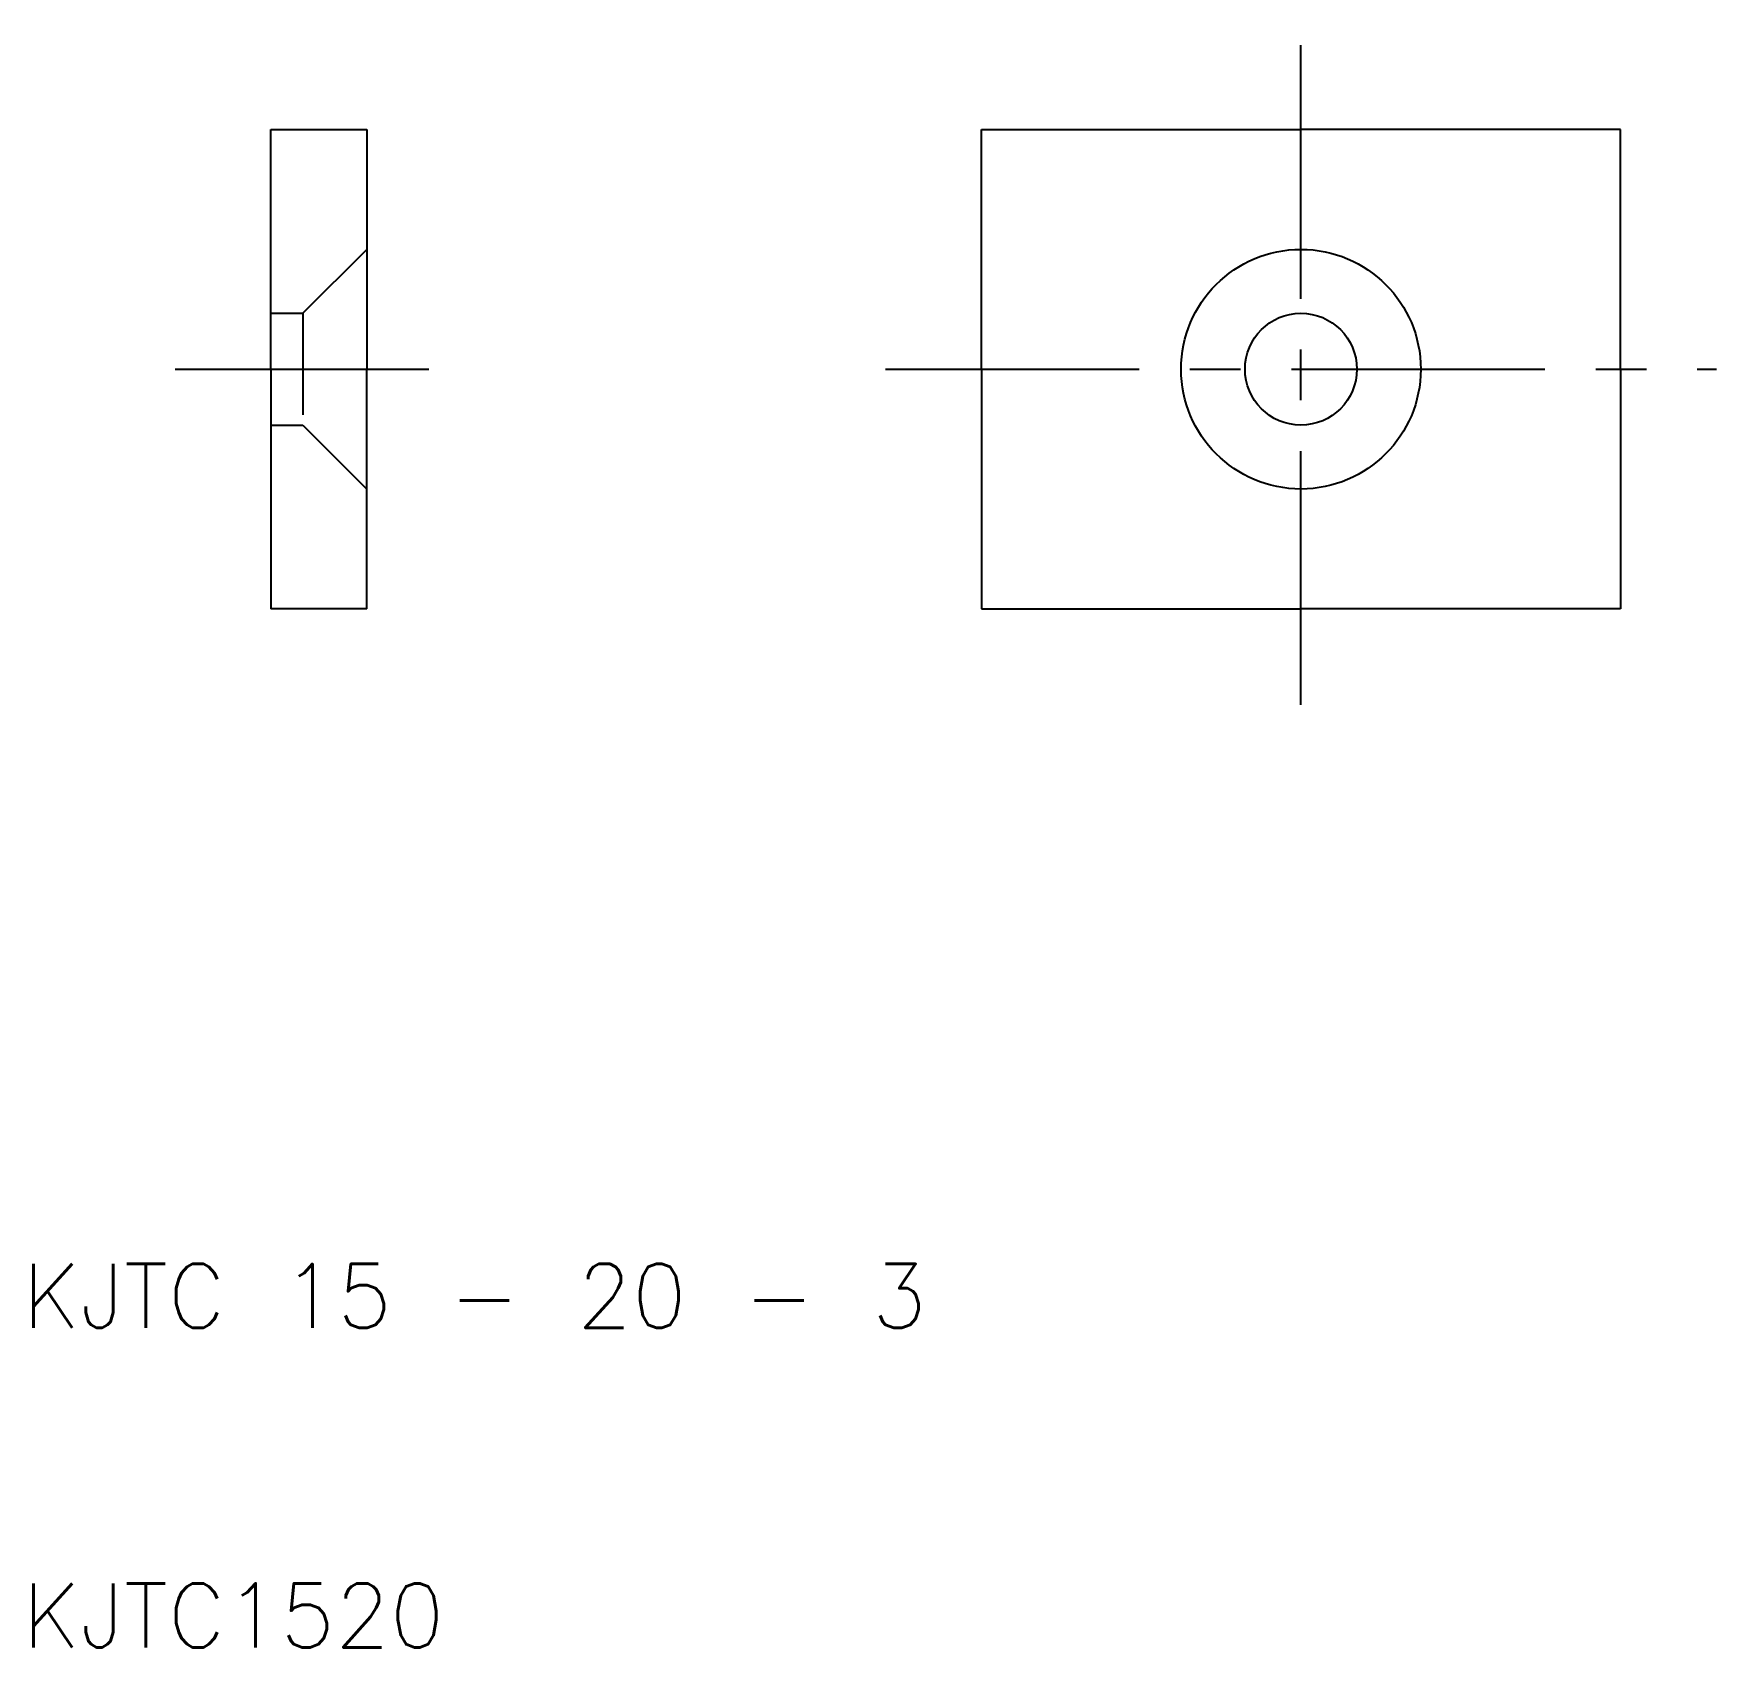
# Model space of a CAD drawing. Extents: x 10.3 to 63, y 10 to 60.5.
import ezdxf

# ---------------------------------------------------------------- set-up
doc = ezdxf.new("R2010")
doc.units = 0
doc.header["$LTSCALE"] = 0.25
doc.linetypes.add('CENTER', pattern=[50.8, 31.75, -6.35, 6.35, -6.35])
doc.linetypes.add('DASHED', pattern=[19.05, 12.7, -6.35])
doc.layers.get('0').update_dxf_attribs({"linetype": 'CONTINUOUS'})
doc.layers.add('CENTER', color=1, linetype='CENTER')
doc.styles.get("Standard").update_dxf_attribs({"font": 'txt.shx'})

msp = doc.modelspace()

# ---------------------------------------------------------------- linework, layer by layer
for p, q in [((17.769, 50), (17.769, 57.5)), ((17.769, 57.5), (20.769, 57.5)), ((20.769, 57.5), (20.769, 50)), ((40, 50), (40, 57.5)), ((40, 57.5), (50, 57.5)), ((60, 57.5), (50, 57.5)), ((60, 50), (60, 57.5)), ((17.769, 50), (17.769, 42.5)), ((20.769, 42.5), (20.769, 50)), ((40, 50), (40, 42.5)), ((60, 50), (60, 42.5)), ((20.769, 42.5), (17.769, 42.5)), ((40, 42.5), (50, 42.5)), ((60, 42.5), (50, 42.5))]:
    msp.add_line(p, q)
at = {"color": 3, "linetype": 'DASHED'}
for p, q in [((18.769, 51.75), (20.769, 53.75)), ((17.769, 51.75), (18.769, 51.75)), ((18.769, 51.75), (18.769, 48.25)), ((17.769, 48.25), (18.769, 48.25)), ((18.769, 48.25), (20.769, 46.25))]:
    msp.add_line(p, q, dxfattribs=at)
for radius in [3.75, 1.75]:
    msp.add_circle((50, 50), radius)
at = {"layer": 'CENTER', "color": 1, "linetype": 'CENTER'}
for p, q in [((50, 39.5), (50, 60.5)), ((14.769, 50), (23.769, 50)), ((37, 50), (63, 50))]:
    msp.add_line(p, q, dxfattribs=at)

# ---------------------------------------------------------------- texts
for s, p in [('KJTC 15 - 20 - 3', (10, 20)), ('KJTC1520', (10, 10))]:
    msp.add_text(s, height=2).set_placement(p)

doc.saveas('drawing.dxf')
